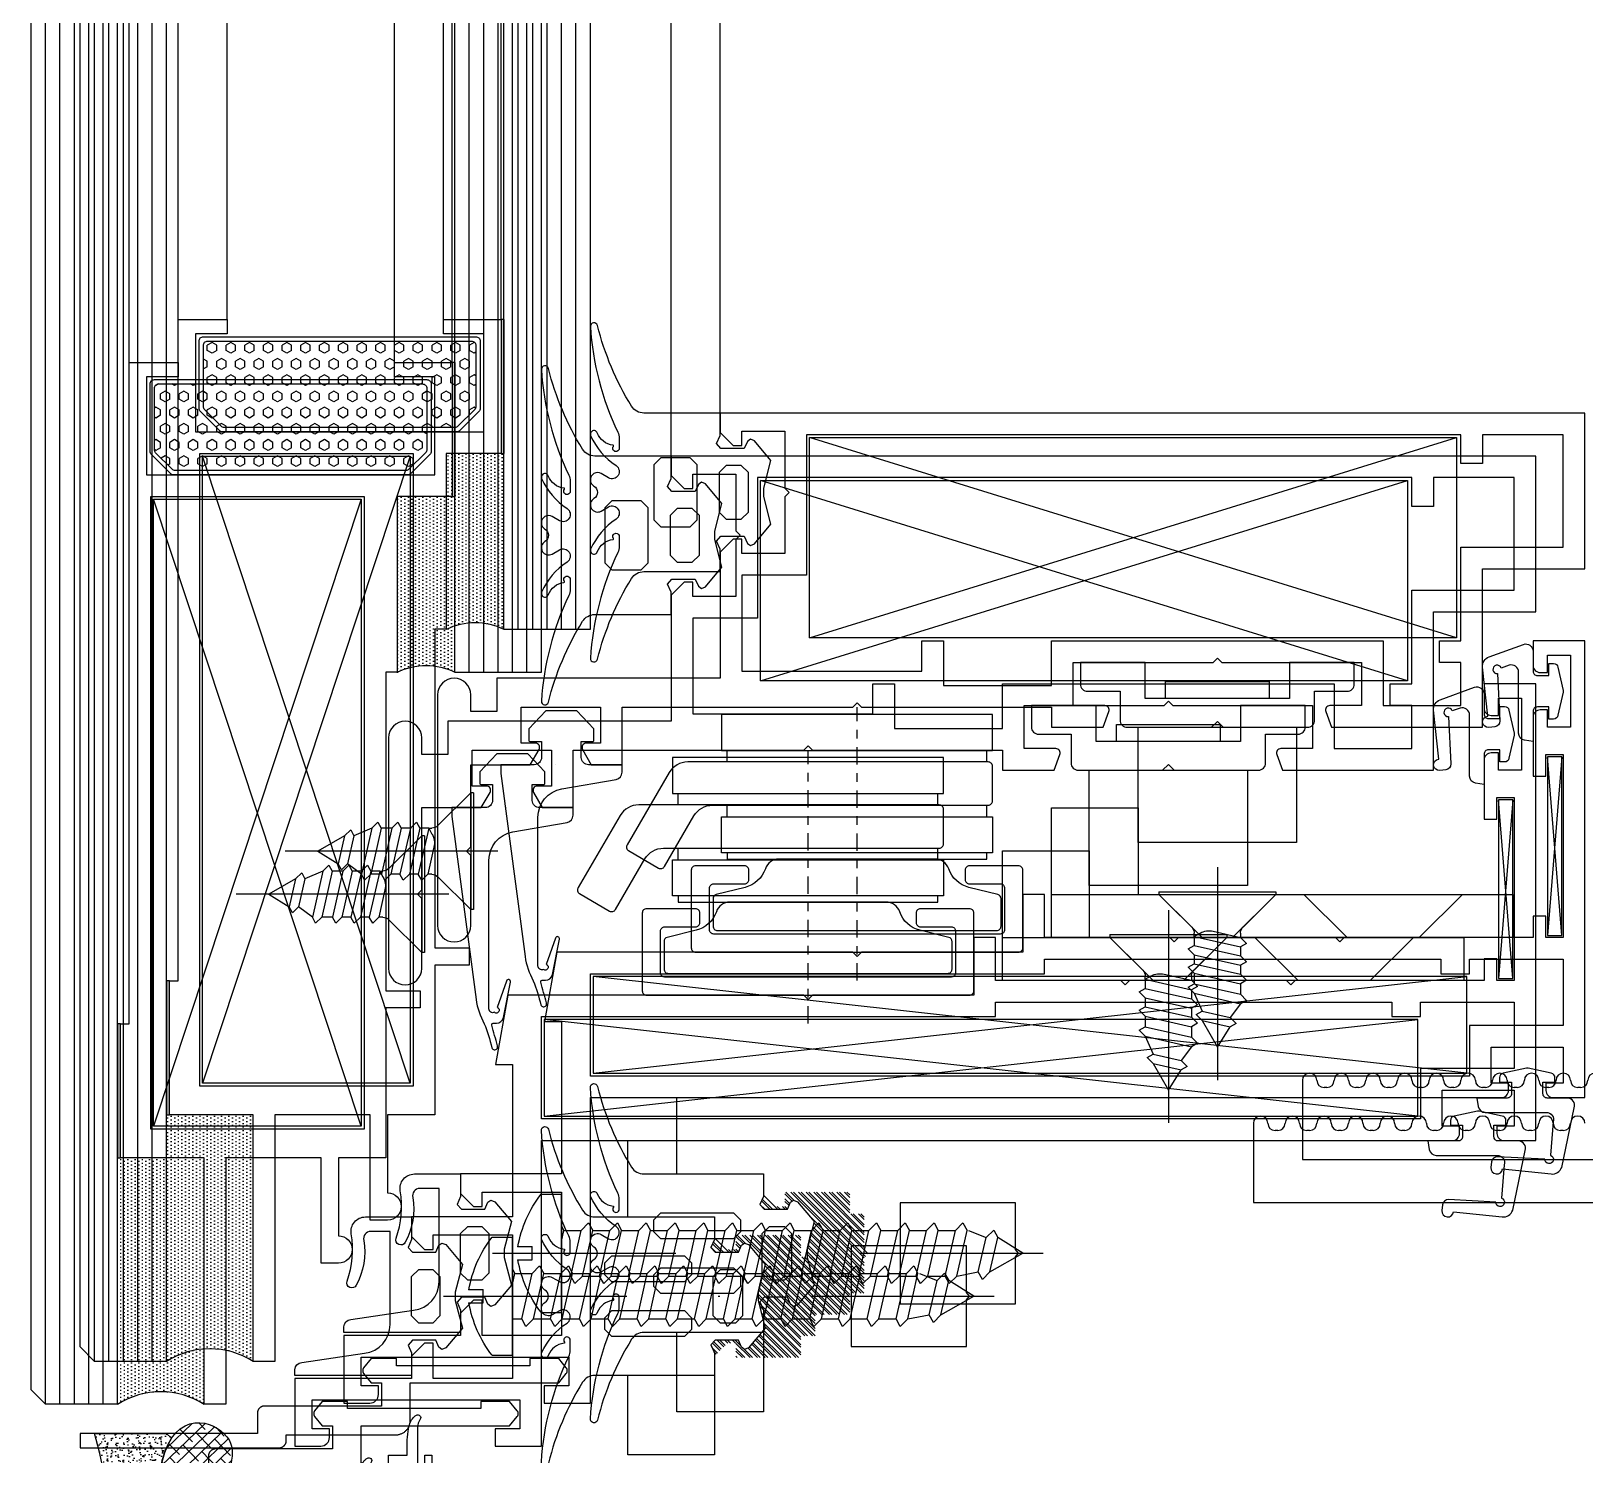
# Model space of a CAD drawing. Header units: inches. Extents: x 4821 to 127877, y 58012 to 433683.
# Drawn here: x 34404.5 to 34512.3, y 153403.3 to 153502.1 of the extents above; entities that cross this region are included whole.
import ezdxf

# ---------------------------------------------------------------- set-up
doc = ezdxf.new("R2010")
doc.units = ezdxf.units.IN
doc.header["$MEASUREMENT"] = 0
for name, pattern in [('$1$AUSGEZOGEN', [0]), ('$1$Center', [29.999999, 12, -6, 6, -6]), ('$1$DASHDOT', [25.4, 12.7, -6.35, 0, -6.35])]:
    doc.linetypes.add(name, pattern=pattern)
for name, color, linetype in [('$1$ACC', 2, 'Continuous'), ('$1$BEAM', 2, 'Continuous'), ('A-FURN-FIXD', 10, 'Continuous'), ('A-FURN-FREE', 10, 'Continuous'), ('A-WAL-CMU', 7, 'Continuous')]:
    doc.layers.add(name, color=color, linetype=linetype)

# ---------------------------------------------------------------- blocks, each defined once
blk = doc.blocks.new('$1$joint silicone 2')
h = blk.add_hatch()
h.set_pattern_fill('AR-SAND', color=11, scale=0.3)
h.set_pattern_definition([(37.5, (18049.9647, 8866.313), (-0.018898007, 0.578047131), [0, -0.456, 0, -0.51, 0, -0.4875]), (7.5, (18049.9647, 8866.313), (0.530933012, 0.84664382), [0, -0.246, 0, -0.411, 0, -0.1575]), (327.5, (18049.5957, 8866.313), (0.934242559, 0.001697716), [0, -0.15, 0, -0.54, 0, -0.705]), (317.5, (18049.5957, 8866.313), (0.90183798, 0.26330267), [0, -0.075, 0, -0.354, 0, -0.405])])
edge = h.paths.add_edge_path()
edge.add_line((-6.23, 1.18), (-6.21, 1.17))
edge.add_line((-6.21, 1.17), (-5.75, 0.91))
edge.add_line((-5.75, 0.91), (-5.19, 0.68))
edge.add_line((-5.19, 0.68), (-4.55, 0.49))
edge.add_line((-4.55, 0.49), (-3.83, 0.33))
edge.add_line((-3.83, 0.33), (-3.05, 0.21))
edge.add_line((-3.05, 0.21), (-2.21, 0.11))
edge.add_line((-2.21, 0.11), (-1.35, 0.05))
edge.add_line((-1.35, 0.05), (-0.45, 0.01))
edge.add_line((-0.45, 0.01), (0.45, -0.01))
edge.add_line((0.45, -0.01), (1.36, 0.01))
edge.add_line((1.36, 0.01), (2.25, 0.05))
edge.add_line((2.25, 0.05), (3.12, 0.11))
edge.add_line((3.12, 0.11), (3.95, 0.21))
edge.add_line((3.95, 0.21), (4.73, 0.33))
edge.add_line((4.73, 0.33), (5.45, 0.49))
edge.add_line((5.45, 0.49), (6.1, 0.68))
edge.add_line((6.1, 0.68), (6.66, 0.91))
edge.add_line((6.66, 0.91), (7.12, 1.17))
edge.add_line((7.12, 1.17), (7.13, 1.18))
edge.add_line((7.13, 1.18), (7.45, 0.83))
edge.add_line((7.45, 0.83), (7.45, -4.17))
edge.add_arc((0.45, -28.17), 25, 73.7398, 106.2602)
edge.add_line((-6.55, -4.17), (-6.55, 0.83))
edge.add_line((-6.55, 0.83), (-6.23, 1.18))
at = {"color": 11}
blk.add_lwpolyline([(-6.23, 1.18), (-6.21, 1.17), (-5.75, 0.91), (-5.19, 0.68), (-4.55, 0.49), (-3.83, 0.33), (-3.05, 0.21), (-2.21, 0.11), (-1.35, 0.05), (-0.45, 0.01), (0.45, -0.01), (1.36, 0.01), (2.25, 0.05), (3.12, 0.11), (3.95, 0.21), (4.73, 0.33), (5.45, 0.49), (6.1, 0.68), (6.66, 0.91), (7.12, 1.17), (7.13, 1.18), (7.45, 0.83), (7.45, -4.17, 0.142857), (-6.55, -4.17), (-6.55, 0.83)], format="xyb", close=True, dxfattribs=at)
blk = doc.blocks.new('$1$GTSY500502')
at = {"color": 151}
blk.add_lwpolyline([(-1.78, 2.38, -0.668179), (-2.07, 1.7), (-2.35, 1.7), (-2.35, 0), (-2.01, -0.29), (-1.68, 0), (0, 0), (0, -0.49), (-1, -0.49), (-1, -0.99), (1.91, -0.99, 0.15392), (2.48, -0.81, -0.807191), (2.77, -1.07, -0.191853), (2.18, -1.52, -0.072848), (0.68, -1.72), (0, -1.72), (0, -3), (-2.5, -3), (-2.5, -2.5, 0.414214), (-2.8, -2.2), (-8.2, -2.2, 0.414214), (-8.5, -2.5), (-8.5, -3), (-11, -3), (-11, -1.72), (-11.68, -1.72, -0.072848), (-13.18, -1.52, -0.191853), (-13.77, -1.07, -0.807191), (-13.48, -0.81, 0.15392), (-12.91, -0.99), (-10, -0.99), (-10, -0.49), (-11, -0.49), (-11, 0), (-9.32, 0), (-8.99, -0.29), (-8.65, 0), (-8.65, 1.7), (-8.93, 1.7, -0.668179), (-9.22, 2.38), (-7.8, 3.8), (-3.2, 3.8)], format="xyb", close=True, dxfattribs=at)
blk.add_lwpolyline([(-3.64, 0.49), (-4.13, 0), (-6.87, 0), (-7.36, 0.49), (-7.36, 1.47), (-6.87, 1.96), (-4.13, 1.96), (-3.64, 1.47)], close=True, dxfattribs=at)
blk = doc.blocks.new('$1$Fixed bracket Plan')
at = {"layer": 'A-FURN-FIXD'}
for p, q in [((97.6, -26), (9.7, -26)), ((97.6, -31.5), (97.6, -26)), ((76.1, -31), (76.3, -31)), ((78.3, -31), (78.5, -31)), ((80.5, -31), (80.7, -31)), ((82.7, -31), (82.9, -31)), ((84.9, -31), (85.1, -31)), ((87.1, -31), (87.3, -31)), ((89.3, -31), (89.5, -31)), ((91.5, -31), (91.7, -31)), ((93.7, -31), (93.9, -31)), ((95.9, -31), (96.1, -31))]:
    blk.add_line(p, q, dxfattribs=at)
for centre, start, end in [((76.1, -31.5), 90, 180), ((76.3, -31.5), 0, 90), ((78.3, -31.5), 90, 180), ((78.5, -31.5), 0, 90), ((80.5, -31.5), 90, 180), ((80.7, -31.5), 0, 90), ((82.7, -31.5), 90, 180), ((82.9, -31.5), 0, 90), ((84.9, -31.5), 90, 180), ((85.1, -31.5), 0, 90), ((87.1, -31.5), 90, 180), ((87.3, -31.5), 0, 90), ((89.3, -31.5), 90, 180), ((89.5, -31.5), 0, 90), ((91.5, -31.5), 90, 180), ((91.7, -31.5), 0, 90), ((93.7, -31.5), 90, 180), ((93.9, -31.5), 0, 90), ((95.9, -31.5), 90, 180), ((96.1, -31.5), 0, 90), ((75.1, -31.5), 180, 0), ((77.3, -31.5), 180, 0), ((79.5, -31.5), 180, 0), ((81.7, -31.5), 180, 0), ((83.9, -31.5), 180, 0), ((86.1, -31.5), 180, 0), ((88.3, -31.5), 180, 0), ((90.5, -31.5), 180, 0), ((92.7, -31.5), 180, 0), ((94.9, -31.5), 180, 0), ((97.1, -31.5), 180, 0)]:
    blk.add_arc(centre, 0.5, start, end, dxfattribs=at)
blk = doc.blocks.new('$1$Stay Arm 93652400PI')
at = {"layer": 'A-FURN-FIXD', "linetype": '$1$Center', "ltscale": 0.1}
blk.add_line((147.23, 130.15), (147.23, 149.12), dxfattribs=at)
at = {"layer": 'A-FURN-FIXD'}
for p, q in [((138.23, 145.32), (138.23, 146.12)), ((156.23, 145.32), (156.23, 146.12)), ((138.23, 141.52), (138.23, 142.32)), ((138.23, 141.52), (138.23, 142.32)), ((156.23, 141.52), (156.23, 142.3))]:
    blk.add_line(p, q, dxfattribs=at)
for points in [[(137.83, 146.12), (137.83, 148.62), (156.63, 148.62), (156.63, 146.12)], [(137.83, 139.02), (156.63, 139.02), (156.63, 141.52), (137.83, 141.52)]]:
    blk.add_lwpolyline(points, close=True, dxfattribs=at)
for points in [[(157.25, 142.32), (138.13, 142.32, -0.414214), (137.83, 142.62), (137.83, 145.02, -0.414214), (138.13, 145.32), (158.97, 145.32, -0.26675), (160.27, 144.58), (163.18, 139.58, -0.414214), (163.08, 139.17), (161, 137.96, -0.414214), (160.59, 138.07), (158.55, 141.58, 0.26675)], [(158.43, 132.12), (136.03, 132.12, -0.414214), (135.73, 132.42), (135.73, 137.82, -0.414214), (136.03, 138.12), (139.43, 138.12, -0.414214), (139.73, 137.82), (139.73, 137.16, -0.414214), (139.43, 136.86), (137.29, 136.86, 0.414214), (136.99, 136.56), (136.99, 133.68, 0.414214), (137.29, 133.38), (157.17, 133.38, 0.414214), (157.47, 133.68), (157.47, 136.56, 0.414214), (157.17, 136.86), (155.03, 136.86, -0.414214), (154.73, 137.16), (154.73, 137.82, -0.414214), (155.03, 138.12), (158.43, 138.12, -0.414214), (158.73, 137.82), (158.73, 132.42, -0.414214)], [(137.47, 136.13), (139.47, 136.62, 0.253533), (140.87, 137.91, -0.319758), (141.82, 138.58), (152.65, 138.58, -0.319758), (153.59, 137.91, 0.253533), (155, 136.62), (157, 136.13, -0.344221), (157.22, 135.83), (157.22, 133.93, -0.414214), (156.92, 133.63), (137.54, 133.63, -0.414214), (137.24, 133.93), (137.24, 135.83, -0.344221)]]:
    blk.add_lwpolyline(points, format="xyb", close=True, dxfattribs=at)
blk.add_lwpolyline([(156.23, 139.02), (156.23, 138.58), (138.23, 138.58), (138.23, 139.02)], dxfattribs=at)
blk = doc.blocks.new('$1$GTSY500109')
at = {"layer": 'A-FURN-FIXD'}
blk.add_lwpolyline([(5.93, -8.75, 0.57735), (5.07, -8.75, -1), (4.2, -8.25), (4.49, -7.75, 0.965781), (3.64, -7.22, -0.138673), (1.56, -8.98, -1.037842), (1.37, -8.52, 0.283592), (2.23, -7.43, -0.584426), (2.31, -7.4, 1.39494), (2.44, -7), (1.75, -7, 0.111575), (1.32, -7.1, -0.09543), (-6.01, -9, -0.91232), (-6.08, -8.51, 0.076551), (-0.47, -6.14, 0.260148), (0, -5.29), (0, 0), (1.56, 0), (2.11, -0.24), (2.45, 0.05), (2.45, 1.67), (1.96, 1.89), (1.81, 2.1), (1.92, 2.38), (3.29, 3.53), (5.21, 3.03), (5.79, 3.03), (7.71, 3.53), (9.08, 2.38), (9.19, 2.1), (9.03, 1.89), (8.55, 1.67), (8.55, 0.05), (8.88, -0.24), (9.44, 0), (11, 0), (11, -5.29, 0.260148), (11.47, -6.14, 0.076551), (17.08, -8.51, -0.91232), (17, -9, -0.09543), (9.68, -7.1, 0.111575), (9.25, -7), (8.55, -7, 1.39494), (8.69, -7.4, -0.584426), (8.77, -7.43, 0.283592), (9.62, -8.52, -1.037842), (9.43, -8.98, -0.138673), (7.36, -7.22, 0.965781), (6.51, -7.75), (6.8, -8.25, -1)], format="xyb", close=True, dxfattribs=at)
for points in [[(4.13, -0.07), (3.64, 0.42), (3.64, 1.47), (4.13, 1.96), (6.87, 1.96), (7.36, 1.47), (7.36, 0.42), (6.87, -0.07)], [(3.59, -4.6), (3.1, -4.11), (3.1, -2.07), (3.59, -1.58), (7.41, -1.58), (7.9, -2.07), (7.9, -4.11), (7.41, -4.6)]]:
    blk.add_lwpolyline(points, close=True, dxfattribs=at)
blk = doc.blocks.new('$1$Flat head screw 4.2x9mm')
at = {"color": 2}
blk.add_line((0, 1.7), (0, -13.07), dxfattribs=at)
at = {"color": 71}
for p, q in [((-4.05, 0), (-4.05, -0.19)), ((4.05, 0), (-4.05, 0)), ((4.05, 0), (4.05, -0.19)), ((4.05, -0.19), (-4.05, -0.19)), ((-4.05, -0.19), (-1.78, -2.47)), ((4.05, -0.19), (1.78, -2.47)), ((-1.6, -3.17), (-2.02, -3.59)), ((0.29, -2.74), (-1.6, -3.17)), ((-1.6, -2.89), (-1.6, -3.17)), ((1.6, -3.1), (-1.6, -3.83)), ((1.6, -3.1), (1.19, -2.88)), ((1.6, -3.1), (1.6, -2.89)), ((1.6, -3.1), (1.6, -3.73)), ((-2.02, -3.59), (-1.6, -3.83)), ((1.6, -3.73), (-1.6, -4.45)), ((-1.6, -3.83), (-1.6, -4.45)), ((2.02, -3.96), (1.6, -3.73)), ((1.6, -4.38), (2.02, -3.96)), ((-1.6, -4.45), (-2.02, -4.87)), ((-2.02, -4.87), (-1.6, -5.11)), ((1.6, -4.38), (-1.6, -5.11)), ((1.6, -5.01), (-1.6, -5.73)), ((-1.6, -5.11), (-1.6, -5.73)), ((1.6, -4.38), (1.6, -5.01)), ((2.02, -5.24), (1.6, -5.01)), ((1.6, -5.66), (2.02, -5.24)), ((-1.6, -5.73), (-2.02, -6.15)), ((-2.02, -6.15), (-1.6, -6.39)), ((1.6, -5.66), (-1.6, -6.39)), ((-1.6, -6.39), (-1.6, -7.12)), ((1.6, -6.4), (-1.6, -7.12)), ((1.6, -5.66), (1.6, -6.4)), ((2.02, -6.63), (1.6, -6.4)), ((-1.6, -7.12), (-2.02, -7.55)), ((-2.02, -7.55), (-1.6, -7.78)), ((1.6, -7.05), (-1.6, -7.78)), ((1.6, -7.05), (1.06, -8.29)), ((1.6, -7.05), (2.02, -6.63)), ((-1.6, -7.78), (-0.88, -8.73)), ((1.06, -8.29), (-0.88, -8.73)), ((1.48, -8.52), (1.06, -8.29)), ((1.06, -8.95), (1.48, -8.52)), ((-0.88, -8.73), (-1.3, -9.15)), ((-1.3, -9.15), (-0.88, -9.38)), ((1.06, -8.95), (-0.88, -9.38)), ((0, -10.79), (-0.88, -9.38)), ((1.06, -8.95), (0, -10.79))]:
    blk.add_line(p, q, dxfattribs=at)
for centre, radius, start, end in [((-2.2, -2.89), 0.6, 0, 45), ((0.57, -3.99), 1.28, 60.7936, 102.7393), ((2.2, -2.89), 0.6, 135, 180)]:
    blk.add_arc(centre, radius, start, end, dxfattribs=at)
blk = doc.blocks.new('$1$closekit')
at = {"layer": 'A-FURN-FREE'}
for p, q in [((-19.4, 14), (-16.4, 17)), ((-19.4, 9), (-16.4, 6)), ((-19.4, 1.05), (-16.4, 4.05)), ((-16.4, 4.05), (-18.67, 1.78)), ((-16.21, 4.05), (-16.4, 4.05)), ((-16.4, -4.05), (-16.4, 4.05)), ((-16.21, -4.05), (-16.21, 4.05)), ((-25.36, 1.3), (-25.59, 0.88)), ((-24.94, 0.88), (-25.36, 1.3)), ((-23.99, 1.6), (-24.94, 0.88)), ((-23.75, 2.02), (-23.99, 1.6)), ((-23.26, -1.6), (-23.99, 1.6)), ((-23.33, 1.6), (-23.75, 2.02)), ((-22.61, -1.6), (-23.33, 1.6)), ((-22.6, 1.6), (-23.33, 1.6)), ((-22.36, 2.02), (-22.6, 1.6)), ((-21.87, -1.6), (-22.6, 1.6)), ((-21.94, 1.6), (-22.36, 2.02)), ((-21.32, 1.6), (-21.94, 1.6)), ((-21.22, -1.6), (-21.94, 1.6)), ((-21.08, 2.02), (-21.32, 1.6)), ((-20.59, -1.6), (-21.32, 1.6)), ((-20.66, 1.6), (-21.08, 2.02)), ((-20.04, 1.6), (-20.66, 1.6)), ((-19.94, -1.6), (-20.66, 1.6)), ((-19.8, 2.02), (-20.04, 1.6)), ((-19.31, -1.6), (-20.04, 1.6)), ((-19.38, 1.6), (-19.8, 2.02)), ((-18.95, -0.29), (-19.38, 1.6)), ((-19.1, 1.6), (-19.38, 1.6)), ((-14.51, 0), (-29.28, 0)), ((-27, 0), (-25.59, 0.88)), ((-25.15, -1.06), (-27, 0)), ((-25.15, -1.06), (-25.59, 0.88)), ((-24.5, -1.06), (-24.94, 0.88)), ((-25.15, -1.06), (-24.73, -1.48)), ((-24.73, -1.48), (-24.5, -1.06)), ((-23.26, -1.6), (-24.5, -1.06)), ((-19.4, -1.05), (-16.4, -4.05)), ((-23.26, -1.6), (-22.84, -2.02)), ((-22.84, -2.02), (-22.61, -1.6)), ((-21.87, -1.6), (-22.61, -1.6)), ((-21.87, -1.6), (-21.45, -2.02)), ((-21.45, -2.02), (-21.22, -1.6)), ((-20.59, -1.6), (-21.22, -1.6)), ((-20.59, -1.6), (-20.17, -2.02)), ((-20.17, -2.02), (-19.94, -1.6)), ((-19.31, -1.6), (-19.94, -1.6)), ((-19.31, -1.6), (-19.08, -1.19)), ((-19.31, -1.6), (-19.1, -1.6)), ((-16.4, -4.05), (-18.67, -1.78)), ((-16.21, -4.05), (-16.4, -4.05))]:
    blk.add_line(p, q, dxfattribs=at)
blk.add_lwpolyline([(-16.4, -11.5), (-16.4, 20.5), (-19.4, 20.5), (-19.4, -11.5), (-10.4, -11.5), (-10.4, -5.5), (-16.4, -5.5)], dxfattribs=at)
blk.add_lwpolyline([(-4.3, -6.75, -0.414214), (-4.8, -6.25), (-4.8, -0.4), (-4.4, 0), (-4.8, 0.4), (-4.8, 6.25, -0.414214), (-4.3, 6.75), (-2.3, 6.75), (-2.3, 9, -0.414214), (-1.8, 9.5), (-0.3, 9.5), (-0.3, 5), (-2.8, 5), (-2.8, -5), (-0.3, -5), (-0.3, -9.5), (-1.8, -9.5, -0.414214), (-2.3, -9), (-2.3, -6.75)], format="xyb", close=True, dxfattribs=at)
for points in [[(-12.8, 5.5), (-12.8, -5.5), (-4.8, -5.5), (-4.8, 5.5)], [(-2.8, -3.59), (-1.62, -3.59), (-1.62, 3.59), (-2.8, 3.59)]]:
    blk.add_lwpolyline(points, close=True, dxfattribs=at)
for centre, radius, start, end in [((-19.1, 2.2), 0.6, 270, 315), ((-20.2, -0.57), 1.28, 330.7936, 12.7393), ((-19.1, -2.2), 0.6, 45, 90)]:
    blk.add_arc(centre, radius, start, end, dxfattribs=at)
blk = doc.blocks.new('$1$latsg')
at = {"color": 16}
blk.add_line((0, -4.63), (0, -4.63), dxfattribs=at)
at = {"color": 151}
blk.add_lwpolyline([(0, -2.33, -0.414214), (-0.5, -2.83), (-1.6, -2.83), (-1.6, -2.05, 0.414214), (-1.7, -1.95), (-2.49, -1.95), (-3.73, -3.14), (-3.73, -5.28), (-2.49, -6.47), (-1.7, -6.47, 0.414214), (-1.6, -6.37), (-1.6, -5.59), (-0.5, -5.59, -0.414214), (0, -6.09), (0, -8.42), (0.49, -8.42, 0.033024), (0.62, -8.41), (13.31, -6.73, 0.089231), (14.99, -6.16, -0.031349), (16.66, -5.63, 1.042186), (16.52, -5.25, 0.003956), (15.1, -5.64, -0.540004), (14.96, -5.55), (14.96, -5.32, 0.357511), (14.56, -4.83), (12.11, -4.34, 0.933108), (12.03, -4.63), (13.86, -5.26, -1.216572), (14.2, -5.46, -0.554991), (13.97, -5.84), (3.65, -5.84, -0.36397), (1.68, -4.19), (1.02, -0.41, 0.36397), (0.52, 0), (0, 0)], format="xyb", close=True, dxfattribs=at)
blk = doc.blocks.new('$1$GTSY500112')
at = {"layer": 'A-FURN-FIXD'}
blk.add_lwpolyline([(5.93, -11.75, 0.57735), (5.07, -11.75, -1), (4.2, -11.25), (4.49, -10.75, 0.965781), (3.64, -10.22, -0.138673), (1.56, -11.98, -1.037842), (1.37, -11.52, 0.283592), (2.23, -10.43, -0.584426), (2.31, -10.4, 1.39494), (2.44, -10), (1.75, -10, 0.111575), (1.32, -10.1, -0.09543), (-6.01, -12, -0.91232), (-6.08, -11.51, 0.076551), (-0.47, -9.14, 0.260148), (0, -8.29), (0, 0), (1.56, 0), (2.11, -0.24), (2.45, 0.05), (2.45, 1.67), (1.96, 1.89), (1.81, 2.1), (1.92, 2.38), (3.29, 3.53), (5.21, 3.03), (5.79, 3.03), (7.71, 3.53), (9.08, 2.38), (9.19, 2.1), (9.03, 1.89), (8.55, 1.67), (8.55, 0.05), (8.88, -0.24), (9.44, 0), (11, 0), (11, -8.29, 0.260148), (11.47, -9.14, 0.076551), (17.08, -11.51, -0.91232), (17, -12, -0.09543), (9.68, -10.1, 0.111575), (9.25, -10), (8.55, -10, 1.39494), (8.69, -10.4, -0.584426), (8.77, -10.43, 0.283592), (9.62, -11.52, -1.037842), (9.43, -11.98, -0.138673), (7.36, -10.22, 0.965781), (6.51, -10.75), (6.8, -11.25, -1)], format="xyb", close=True, dxfattribs=at)
for points in [[(4.13, -0.07), (3.64, 0.42), (3.64, 1.47), (4.13, 1.96), (6.87, 1.96), (7.36, 1.47), (7.36, 0.42), (6.87, -0.07)], [(4.01, -1.58), (4.5, -2.07), (4.5, -7.11), (4.01, -7.6), (3.19, -7.6), (2.7, -7.11), (2.7, -2.07), (3.19, -1.58)], [(7.81, -7.6), (6.99, -7.6), (6.5, -7.11), (6.5, -2.07), (6.99, -1.58), (7.81, -1.58), (8.3, -2.07), (8.3, -7.11)]]:
    blk.add_lwpolyline(points, close=True, dxfattribs=at)
blk = doc.blocks.new('$1$butile2')
h = blk.add_hatch(color=11)
h.dxf.hatch_style = 1
h.paths.add_polyline_path([(9.3, 0.2), (0, 0.2), (0, 0), (9.3, 0)])
at = {"color": 11}
blk.add_lwpolyline([(9.3, 0.2), (0, 0.2), (0, 0), (9.3, 0)], close=True, dxfattribs=at)
blk = doc.blocks.new('$1$inner silicone')
h = blk.add_hatch()
h.set_pattern_fill('DOTS', scale=4)
h.paths.add_polyline_path([(12.2, 0), (12.2, -0.2), (12.2, -4), (0, -4, 0.23607), (0, 0)])
at = {"color": 7}
blk.add_line((12.2, -0.2), (12.2, 0), dxfattribs=at)
blk.add_arc((-4, -2), 4.47, 333.4347, 26.5653, dxfattribs=at)
blk = doc.blocks.new('$1$RHS4.2x32')
at = {"layer": 'A-FURN-FIXD'}
for p, q in [((1.42, 4.1), (0, 4.1)), ((0, -4.1), (0, 4.1)), ((-32, 0), (-30.26, 1.09)), ((-29.98, 1.61), (-30.26, 1.09)), ((-29.72, -1.3), (-30.26, 1.09)), ((-29.45, 1.09), (-29.98, 1.61)), ((-28.23, 1.58), (-29.45, 1.09)), ((-28.91, -1.3), (-29.45, 1.09)), ((-27.85, 2.1), (-28.13, 1.58)), ((-27.42, -1.58), (-28.13, 1.58)), ((-27.33, 1.58), (-27.85, 2.1)), ((-26.14, 1.58), (-27.33, 1.58)), ((-26.61, -1.58), (-27.33, 1.58)), ((-25.85, 2.1), (-26.14, 1.58)), ((-25.42, -1.58), (-26.14, 1.58)), ((-25.33, 1.58), (-25.85, 2.1)), ((-24.61, -1.58), (-25.33, 1.58)), ((-24.14, 1.58), (-25.33, 1.58)), ((-23.85, 2.1), (-24.14, 1.58)), ((-23.43, -1.58), (-24.14, 1.58)), ((-23.33, 1.58), (-23.85, 2.1)), ((-22.62, -1.58), (-23.33, 1.58)), ((-22.14, 1.58), (-23.33, 1.58)), ((-21.86, 2.1), (-22.14, 1.58)), ((-21.43, -1.58), (-22.14, 1.58)), ((-21.33, 1.58), (-21.86, 2.1)), ((-20.62, -1.58), (-21.33, 1.58)), ((-20.15, 1.58), (-21.33, 1.58)), ((-19.86, 2.1), (-20.15, 1.58)), ((-19.43, -1.58), (-20.15, 1.58)), ((-19.86, 2.1), (-19.34, 1.58)), ((-18.62, -1.58), (-19.34, 1.58)), ((-18.15, 1.58), (-19.34, 1.58)), ((-17.86, 2.1), (-18.15, 1.58)), ((-17.43, -1.58), (-18.15, 1.58)), ((-17.34, 1.58), (-17.86, 2.1)), ((-16.63, -1.58), (-17.34, 1.58)), ((-16.15, 1.58), (-17.34, 1.58)), ((-15.86, 2.1), (-16.15, 1.58)), ((-15.44, -1.58), (-16.15, 1.58)), ((-15.34, 1.58), (-15.86, 2.1)), ((-14.63, -1.58), (-15.34, 1.58)), ((-14.15, 1.58), (-15.34, 1.58)), ((-13.87, 2.1), (-14.15, 1.58)), ((-13.44, -1.58), (-14.15, 1.58)), ((-13.44, -1.58), (-14.15, 1.58)), ((-13.34, 1.58), (-13.87, 2.1)), ((-12.63, -1.58), (-13.34, 1.58)), ((-12.16, 1.58), (-13.34, 1.58)), ((-11.87, 2.1), (-12.16, 1.58)), ((-11.44, -1.58), (-12.16, 1.58)), ((-11.35, 1.58), (-11.87, 2.1)), ((-10.63, -1.58), (-11.35, 1.58)), ((-10.16, 1.58), (-11.35, 1.58)), ((-9.87, 2.1), (-10.16, 1.58)), ((-9.45, -1.58), (-10.16, 1.58)), ((-9.35, 1.58), (-9.87, 2.1)), ((-8.64, -1.58), (-9.35, 1.58)), ((-8.16, 1.58), (-9.35, 1.58)), ((-7.88, 2.1), (-8.16, 1.58)), ((-7.45, -1.58), (-8.16, 1.58)), ((-7.35, 1.58), (-7.88, 2.1)), ((-6.64, -1.58), (-7.35, 1.58)), ((-6.17, 1.58), (-7.35, 1.58)), ((-5.88, 2.1), (-6.17, 1.58)), ((-5.45, -1.58), (-6.17, 1.58)), ((-5.36, 1.58), (-5.88, 2.1)), ((-4.64, -1.58), (-5.36, 1.58)), ((-4.17, 1.58), (-5.36, 1.58)), ((-3.88, 2.1), (-4.17, 1.58)), ((-3.45, -1.58), (-4.17, 1.58)), ((-3.45, -1.58), (-4.17, 1.58)), ((-3.36, 1.58), (-3.88, 2.1)), ((-2.64, -1.58), (-3.36, 1.58)), ((-2.17, 1.58), (-3.36, 1.58)), ((-1.88, 2.1), (-2.17, 1.58)), ((-1.46, -1.58), (-2.17, 1.58)), ((-1.36, 1.58), (-1.88, 2.1)), ((-0.65, -1.58), (-1.36, 1.58)), ((-0.17, 1.58), (-1.36, 1.58)), ((0, 1.89), (-0.17, 1.58)), ((0, 0.81), (-0.17, 1.58)), ((-29.72, -1.3), (-32, 0)), ((3.05, 0.46), (2.04, 0.46)), ((2.04, -0.46), (2.04, 0.46)), ((3.05, -0.46), (2.04, -0.46)), ((-29.72, -1.3), (-29.2, -1.82)), ((-29.2, -1.82), (-28.91, -1.3)), ((-27.42, -1.58), (-28.91, -1.3)), ((-27.42, -1.58), (-26.9, -2.1)), ((-26.9, -2.1), (-26.61, -1.58)), ((-25.42, -1.58), (-26.61, -1.58)), ((-25.42, -1.58), (-24.9, -2.1)), ((-24.9, -2.1), (-24.61, -1.58)), ((-23.43, -1.58), (-24.61, -1.58)), ((-23.43, -1.58), (-22.9, -2.1)), ((-22.9, -2.1), (-22.62, -1.58)), ((-21.43, -1.58), (-22.62, -1.58)), ((-21.43, -1.58), (-20.91, -2.1)), ((-20.91, -2.1), (-20.62, -1.58)), ((-19.43, -1.58), (-20.62, -1.58)), ((-19.43, -1.58), (-18.91, -2.1)), ((-18.91, -2.1), (-18.62, -1.58)), ((-17.43, -1.58), (-18.62, -1.58)), ((-17.43, -1.58), (-16.91, -2.1)), ((-16.91, -2.1), (-16.63, -1.58)), ((-15.44, -1.58), (-16.63, -1.58)), ((-15.44, -1.58), (-14.91, -2.1)), ((-14.91, -2.1), (-14.63, -1.58)), ((-13.44, -1.58), (-14.63, -1.58)), ((-13.44, -1.58), (-12.92, -2.1)), ((-12.92, -2.1), (-12.63, -1.58)), ((-11.44, -1.58), (-12.63, -1.58)), ((-11.44, -1.58), (-10.92, -2.1)), ((-10.92, -2.1), (-10.63, -1.58)), ((-9.45, -1.58), (-10.63, -1.58)), ((-9.45, -1.58), (-8.92, -2.1)), ((-8.92, -2.1), (-8.64, -1.58)), ((-7.45, -1.58), (-8.64, -1.58)), ((-7.45, -1.58), (-6.93, -2.1)), ((-6.93, -2.1), (-6.64, -1.58)), ((-5.45, -1.58), (-6.64, -1.58)), ((-5.45, -1.58), (-4.93, -2.1)), ((-4.93, -2.1), (-4.64, -1.58)), ((-3.45, -1.58), (-4.64, -1.58)), ((-3.45, -1.58), (-2.93, -2.1)), ((-2.93, -2.1), (-2.64, -1.58)), ((-1.46, -1.58), (-2.64, -1.58)), ((-1.46, -1.58), (-0.93, -2.1)), ((-0.93, -2.1), (-0.65, -1.58)), ((0, -1.58), (-0.65, -1.58)), ((1.42, -4.1), (0, -4.1))]:
    blk.add_line(p, q, dxfattribs=at)
at = {"layer": 'A-FURN-FIXD', "linetype": '$1$DASHDOT'}
blk.add_line((4.78, 0), (-34, 0), dxfattribs=at)
at = {"layer": 'A-FURN-FIXD'}
for centre, start, end in [((-5.01, -0.91), 9.6294, 37.9057), ((-5.01, 0.91), 322.0943, 350.3706)]:
    blk.add_arc(centre, 8.15, start, end, dxfattribs=at)
blk = doc.blocks.new('FIRST SLAB EDGE')
at = {"extrusion": (-5.69003e-07, -1.56101e-06, 1)}
h = blk.add_hatch(dxfattribs=at)
h.set_pattern_fill('HEX', color=140, scale=3, angle=89.9998)
h.set_pattern_definition([(89.99978104, (645689.6589, -1331092.6419), (-0.64951905283, 2.4822e-06), [0.375, -0.75]), (209.99978104, (645689.6589, -1331092.6419), (0.3247573768, -0.5625012411), [0.375, -0.75]), (149.99978104, (645689.6589, -1331092.2669), (-0.32476167605, -0.5624987589), [0.375, -0.75])])
edge = h.paths.add_edge_path()
edge.add_line((1142612.3, -1723918.74), (1142612.3, -1723922.99))
edge.add_arc((1142612, -1723922.99), 0.3, 315.0002, 360.0002, ccw=False)
edge.add_line((1142612.21, -1723923.21), (1142611.06, -1723924.35))
edge.add_arc((1142610.85, -1723924.14), 0.3, 270.0002, 315.0002, ccw=False)
edge.add_line((1142610.85, -1723924.44), (1142594.85, -1723924.44))
edge.add_arc((1142594.85, -1723924.14), 0.3, 225.0002, 270.0002, ccw=False)
edge.add_line((1142594.64, -1723924.35), (1142593.49, -1723923.21))
edge.add_arc((1142593.7, -1723922.99), 0.3, 180.0002, 225.0002, ccw=False)
edge.add_line((1142593.4, -1723922.99), (1142593.4, -1723918.74))
edge.add_arc((1142593.7, -1723918.74), 0.3, 90.0002, 180.0002, ccw=False)
edge.add_line((1142593.7, -1723918.44), (1142612, -1723918.44))
edge.add_arc((1142612, -1723918.74), 0.3, 360.0002, 450.0002, ccw=False)
h = blk.add_hatch(dxfattribs=at)
h.set_pattern_fill('DOTS', scale=4, angle=89.9998)
h.set_pattern_definition([(89.99978104, (643348.50674, -1337448.51606), (-0.2499995223, 0.12500095539), [0, -0.25])])
h.paths.add_polyline_path([(1142596.85, -1723972.14), (1142596.85, -1723989.24, 0.293351), (1142590.85, -1723989.24), (1142590.85, -1723972.14), (1142591.05, -1723972.14)])
h = blk.add_hatch(dxfattribs=at)
h.set_pattern_fill('ANSI32', angle=89.9998)
h.set_pattern_definition([(134.99978104, (638250.54594, -1317064.77824), (-0.2651660563, -0.2651640296), []), (134.99978104, (638250.54594, -1317064.60146), (-0.2651660563, -0.2651640296), [])])
h.paths.add_polyline_path([(1142638.25, -1723986), (1142638.25, -1723984.5), (1142639.25, -1723984.5), (1142639.25, -1723982.05), (1142639.55, -1723981.75), (1142639.25, -1723981.45), (1142639.25, -1723979), (1142638.25, -1723979), (1142638.25, -1723977.5), (1142633.75, -1723977.5), (1142633.75, -1723978.5), (1142633.15, -1723978.5), (1142632.25, -1723977.6), (1142632.25, -1723977.8), (1142632.01, -1723978.36), (1142632.3, -1723978.69), (1142633.92, -1723978.69), (1142634.14, -1723978.21), (1142634.35, -1723978.05), (1142634.63, -1723978.16), (1142635.78, -1723979.53), (1142635.28, -1723981.46), (1142635.28, -1723982.03), (1142635.78, -1723983.95), (1142634.63, -1723985.32), (1142634.35, -1723985.43), (1142634.14, -1723985.28), (1142633.92, -1723984.79), (1142632.3, -1723984.79), (1142632.01, -1723985.13), (1142632.25, -1723985.68), (1142632.25, -1723985.9), (1142633.15, -1723985), (1142633.75, -1723985), (1142633.75, -1723986)])
at = {"ltscale": 0.5, "extrusion": (-5.69003e-07, -1.56101e-06, 1)}
h = blk.add_hatch(dxfattribs=at)
h.set_pattern_fill('ANSI38', color=21, scale=5, angle=179.0162, style=0)
h.set_pattern_definition([(224.01620899, (628663.00023, -1351283.6867), (0.4342886525, -0.44946453287), []), (314.01620899, (628663.00023, -1351283.6867), (1.3180418379, -0.46464041323), [1.5625, -0.9375])])
h.paths.add_polyline_path([(1142590.93, -1723995.04), (1142591.19, -1723994.58), (1142591.48, -1723994.21), (1142591.8, -1723993.92), (1142592.13, -1723993.72), (1142592.47, -1723993.58), (1142592.81, -1723993.51), (1142593.15, -1723993.5), (1142593.49, -1723993.54), (1142593.8, -1723993.62), (1142594.1, -1723993.74), (1142594.38, -1723993.89), (1142594.62, -1723994.07), (1142594.84, -1723994.27), (1142595.03, -1723994.48), (1142595.18, -1723994.69), (1142595.29, -1723994.92), (1142595.36, -1723995.13), (1142595.4, -1723995.35), (1142595.4, -1723995.58), (1142595.39, -1723995.83), (1142595.35, -1723996.09), (1142595.31, -1723996.39), (1142595.26, -1723996.71), (1142595.22, -1723997.08), (1142595.18, -1723997.5), (1142595.15, -1723997.96), (1142595.13, -1723998.45), (1142595.12, -1723998.97), (1142595.11, -1723999.52), (1142595.11, -1724000.08), (1142595.11, -1724000.66), (1142595.11, -1724001.24), (1142595.11, -1724001.83), (1142595.11, -1724002.4), (1142595.11, -1724002.97), (1142595.12, -1724003.51), (1142595.13, -1724004.04), (1142595.15, -1724004.53), (1142595.18, -1724004.99), (1142595.22, -1724005.4), (1142595.26, -1724005.77), (1142595.31, -1724006.1), (1142595.35, -1724006.39), (1142595.39, -1724006.66), (1142595.4, -1724006.9), (1142595.4, -1724007.13), (1142595.36, -1724007.35), (1142595.29, -1724007.57), (1142595.18, -1724007.79), (1142595.03, -1724008.01), (1142594.84, -1724008.22), (1142594.62, -1724008.42), (1142594.38, -1724008.6), (1142594.1, -1724008.75), (1142593.8, -1724008.87), (1142593.49, -1724008.95), (1142593.15, -1724008.99), (1142592.81, -1724008.97), (1142592.47, -1724008.9), (1142592.13, -1724008.77), (1142591.8, -1724008.56), (1142591.48, -1724008.28), (1142591.19, -1724007.91), (1142590.93, -1724007.45), (1142590.71, -1724006.89), (1142590.51, -1724006.24), (1142590.36, -1724005.52), (1142590.23, -1724004.74), (1142590.13, -1724003.91), (1142590.07, -1724003.04), (1142590.03, -1724002.15), (1142590.02, -1724001.24), (1142590.03, -1724000.34), (1142590.07, -1723999.44), (1142590.13, -1723998.58), (1142590.23, -1723997.74), (1142590.36, -1723996.96), (1142590.51, -1723996.24), (1142590.71, -1723995.6)])
at = {"layer": '$1$ACC', "color": 101, "extrusion": (-5.69003e-07, -1.56101e-06, 1), "elevation": 2.04}
for points in [[(1142612.3, -1723918.14, -0.414214), (1142612.6, -1723918.44), (1142612.6, -1723923.12, -0.198912), (1142612.51, -1723923.33), (1142611.19, -1723924.65, -0.198912), (1142610.97, -1723924.74), (1142594.72, -1723924.74, -0.198912), (1142594.51, -1723924.65), (1142593.19, -1723923.33, -0.198912), (1142593.1, -1723923.12), (1142593.1, -1723918.44, -0.414214), (1142593.4, -1723918.14)], [(1142612.3, -1723918.74), (1142612.3, -1723922.99, -0.198912), (1142612.21, -1723923.21), (1142611.06, -1723924.35, -0.198912), (1142610.85, -1723924.44), (1142594.85, -1723924.44, -0.198912), (1142594.64, -1723924.35), (1142593.49, -1723923.21, -0.198912), (1142593.4, -1723922.99), (1142593.4, -1723918.74, -0.414214), (1142593.7, -1723918.44), (1142612, -1723918.44, -0.414214)]]:
    blk.add_lwpolyline(points, format="xyb", close=True, dxfattribs=at)
at = {"color": 165, "linetype": 'Continuous', "extrusion": (-5.69003e-07, -1.56101e-06, 1)}
for p, q in [((1142585.85, -1723989.24, 0), (1142585.84, -1723205.94, 0)), ((1142586.85, -1723989.24, 0), (1142586.84, -1723205.94, 0)), ((1142587.85, -1723989.24, 0), (1142587.84, -1723205.94, 0)), ((1142588.85, -1723989.24, 0), (1142588.84, -1723205.94, 0)), ((1142589.85, -1723989.24, 0), (1142589.84, -1723205.94, 0)), ((1142590.85, -1723989.24, 0), (1142590.84, -1723205.94, 0)), ((1142584.85, -1723988.24, 0), (1142584.84, -1723206.94, 0)), ((1142614.25, -1723938.44, 0), (1142614.24, -1723256.74, 0)), ((1142615.25, -1723938.44, 0), (1142615.24, -1723256.74, 0)), ((1142616.25, -1723938.44, 0), (1142616.24, -1723256.74, 0)), ((1142617.25, -1723938.44, 0), (1142617.24, -1723256.74, 0)), ((1142618.25, -1723938.44, 0), (1142618.24, -1723256.74, 0)), ((1142619.25, -1723938.44, 0), (1142619.24, -1723256.74, 0)), ((1142620.25, -1723938.44, 0), (1142620.24, -1723256.74, 0)), ((1142614.25, -1723938.44, 0), (1142620.25, -1723938.44, 0)), ((1142585.85, -1723989.24, 0), (1142584.85, -1723988.24, 0)), ((1142590.85, -1723989.24, 0), (1142585.85, -1723989.24, 0))]:
    blk.add_line(p, q, dxfattribs=at)
at = {"color": 31, "extrusion": (-5.69003e-07, -1.56101e-06, 1)}
for p, q in [((1142629.25, -1723923.44, 0), (1142629.24, -1723271.74, 0)), ((1142591.65, -1723916.94, 0), (1142591.65, -1723278.24, 0)), ((1142595.05, -1723916.94, 0), (1142595.05, -1723278.24, 0)), ((1142610.05, -1723916.94, 0), (1142610.05, -1723278.24, 0)), ((1142614.05, -1723916.94, 0), (1142614.05, -1723278.24, 0)), ((1142626.25, -1723976.24, 0), (1142626.25, -1723970.94, 0))]:
    blk.add_line(p, q, dxfattribs=at)
at = {"color": 16, "linetype": 'Continuous', "extrusion": (-5.69003e-07, -1.56101e-06, 1)}
blk.add_line((1142614.25, -1723916.94, 0), (1142614.25, -1723926.24, 0), dxfattribs=at)
at = {"color": 52, "extrusion": (-5.69003e-07, -1.56101e-06, 1)}
for p, q in [((1142680.35, -1723939.04, 0), (1142635.45, -1723925.14, 0)), ((1142635.45, -1723939.04, 0), (1142680.35, -1723925.14, 0)), ((1142607.75, -1723926.44, 0), (1142593.35, -1723969.94, 0)), ((1142607.75, -1723969.94, 0), (1142593.35, -1723926.44, 0)), ((1142687.65, -1723959.69, 0), (1142686.65, -1723947.29, 0)), ((1142687.65, -1723947.29, 0), (1142686.65, -1723959.69, 0)), ((1142620.45, -1723969.24, 0), (1142681.05, -1723962.54, 0)), ((1142681.05, -1723969.24, 0), (1142620.45, -1723962.54, 0))]:
    blk.add_line(p, q, dxfattribs=at)
at = {"color": 16, "linetype": 'Continuous', "extrusion": (-5.69003e-07, -1.56101e-06, 1), "elevation": 2.04}
blk.add_lwpolyline([(1142614.05, -1723926.24), (1142610.25, -1723926.24), (1142610.25, -1723938.44), (1142609.45, -1723938.44), (1142609.45, -1723960.54), (1142611.85, -1723960.54), (1142611.85, -1723961.74), (1142609.45, -1723961.74), (1142609.45, -1723972.14), (1142606.18, -1723972.14), (1142606.18, -1723977.55, -1), (1142606.18, -1723979.45), (1142604.98, -1723979.45), (1142604.98, -1723972.14), (1142598.35, -1723972.14), (1142598.35, -1723989.24), (1142596.85, -1723989.24), (1142596.85, -1723972.14), (1142591.05, -1723972.14), (1142591.05, -1723962.84), (1142591.65, -1723962.84), (1142591.65, -1723916.94), (1142595.05, -1723916.94), (1142595.05, -1723917.94), (1142592.85, -1723917.94), (1142592.85, -1723924.74), (1142612.85, -1723924.74), (1142612.85, -1723917.94), (1142610.05, -1723917.94), (1142610.05, -1723916.94), (1142614.05, -1723916.94)], format="xyb", dxfattribs=at)
at = {"color": 16, "extrusion": (-5.69003e-07, -1.56101e-06, 1), "elevation": 2.04}
blk.add_lwpolyline([(1142609.65, -1723958.99, 1), (1142611.95, -1723958.99), (1142611.95, -1723954.14), (1142611.65, -1723953.84), (1142611.95, -1723953.54), (1142611.95, -1723947.84), (1142616.08, -1723947.84), (1142616.69, -1723946.79, 0.57735), (1142616.43, -1723946.34), (1142615.45, -1723946.34), (1142615.45, -1723943.84), (1142620.95, -1723943.84), (1142620.95, -1723946.34), (1142619.97, -1723946.34, 0.57735), (1142619.71, -1723946.79), (1142620.31, -1723947.84), (1142622.45, -1723947.84), (1142622.45, -1723943.84), (1142638.45, -1723943.84), (1142638.75, -1723943.54), (1142639.05, -1723943.84), (1142652.25, -1723943.84), (1142652.25, -1723945.24), (1142655.83, -1723945.24), (1142656.23, -1723944.15, 0.520567), (1142655.95, -1723943.74), (1142653.75, -1723943.74), (1142653.75, -1723940.74), (1142663.45, -1723940.74), (1142663.75, -1723940.44), (1142664.05, -1723940.74), (1142673.75, -1723940.74), (1142673.75, -1723943.74), (1142671.55, -1723943.74, 0.520567), (1142671.27, -1723944.15), (1142671.67, -1723945.24), (1142682.15, -1723945.24), (1142682.15, -1723934.24), (1142689.25, -1723934.24), (1142689.25, -1723923.44), (1142629.25, -1723923.44), (1142629.25, -1723923.44), (1142629.25, -1723924.79), (1142630.15, -1723925.69), (1142630.75, -1723925.69), (1142630.75, -1723924.69), (1142633.75, -1723924.69), (1142633.75, -1723928.64), (1142634.05, -1723928.94), (1142633.75, -1723929.24), (1142633.75, -1723933.19), (1142630.75, -1723933.19), (1142630.75, -1723932.19), (1142630.15, -1723932.19), (1142629.25, -1723933.09), (1142629.25, -1723941.84), (1142613.75, -1723941.84), (1142613.75, -1723944.14), (1142611.95, -1723944.14), (1142611.95, -1723942.99, 1), (1142609.65, -1723942.99)], format="xyb", close=True, dxfattribs=at)
blk.add_lwpolyline([(1142675.25, -1723939.24), (1142675.25, -1723943.74), (1142680.65, -1723943.74), (1142680.65, -1723940.74), (1142679.15, -1723940.74), (1142679.15, -1723939.24), (1142680.65, -1723939.24), (1142680.65, -1723932.74), (1142687.75, -1723932.74), (1142687.75, -1723924.94), (1142682.15, -1723924.94), (1142682.15, -1723926.94), (1142680.65, -1723926.94), (1142680.65, -1723924.94), (1142635.25, -1723924.94), (1142635.25, -1723934.69), (1142630.75, -1723934.69), (1142630.75, -1723941.34), (1142643.25, -1723941.34), (1142643.25, -1723939.24), (1142644.75, -1723939.24), (1142644.75, -1723942.34), (1142652.25, -1723942.34), (1142652.25, -1723939.24)], close=True, dxfattribs=at)
at = {"color": 52, "extrusion": (-5.69003e-07, -1.56101e-06, 1), "elevation": 2.04}
for points in [[(1142680.35, -1723925.14), (1142680.35, -1723939.04), (1142635.45, -1723939.04), (1142635.45, -1723925.14)], [(1142607.75, -1723969.94), (1142593.35, -1723969.94), (1142593.35, -1723926.44), (1142607.75, -1723926.44)], [(1142686.65, -1723947.29), (1142686.65, -1723959.69), (1142687.65, -1723959.69), (1142687.65, -1723947.29)], [(1142681.05, -1723969.24), (1142681.05, -1723962.54), (1142620.45, -1723962.54), (1142620.45, -1723969.24)]]:
    blk.add_lwpolyline(points, close=True, dxfattribs=at)
at = {"color": 16, "linetype": 'Continuous', "extrusion": (-5.69003e-07, -1.56101e-06, 1), "elevation": 2.04}
for points in [[(1142607.95, -1723970.14), (1142593.15, -1723970.14), (1142593.15, -1723926.24), (1142607.95, -1723926.24)], [(1142651.75, -1723962.34), (1142651.75, -1723961.34), (1142679.25, -1723961.34), (1142679.25, -1723962.34), (1142681.25, -1723962.34), (1142681.25, -1723961.34), (1142687.75, -1723961.34), (1142687.75, -1723965.94), (1142681.25, -1723965.94), (1142681.25, -1723969.44), (1142620.25, -1723969.44), (1142620.25, -1723962.34)]]:
    blk.add_lwpolyline(points, close=True, dxfattribs=at)
at = {"color": 16, "extrusion": (-5.69003e-07, -1.56101e-06, 1), "elevation": 2.04}
blk.add_lwpolyline([(1142683.45, -1723970.94), (1142683.45, -1723970.94, 0.414214), (1142683.95, -1723970.44), (1142683.95, -1723969.94), (1142682.75, -1723969.94), (1142682.75, -1723967.44), (1142687.75, -1723967.44), (1142687.75, -1723969.94), (1142686.55, -1723969.94), (1142686.55, -1723970.44, 0.414214), (1142687.05, -1723970.94), (1142689.25, -1723970.94), (1142689.25, -1723939.24), (1142685.65, -1723939.24), (1142685.65, -1723940.94, 0.414214), (1142686.15, -1723941.44), (1142686.65, -1723941.44), (1142686.65, -1723940.24), (1142688.25, -1723940.24), (1142688.25, -1723945.24), (1142686.65, -1723945.24), (1142686.65, -1723944.04), (1142686.15, -1723944.04, 0.414214), (1142685.65, -1723944.54), (1142685.65, -1723948.64), (1142686.55, -1723948.64), (1142686.55, -1723947.14), (1142687.75, -1723947.14), (1142687.75, -1723959.84), (1142686.55, -1723959.84), (1142686.55, -1723958.34), (1142685.65, -1723958.34), (1142685.65, -1723959.84), (1142672.55, -1723959.84), (1142672.25, -1723960.14), (1142671.95, -1723959.84), (1142661.05, -1723959.84), (1142660.75, -1723960.14), (1142660.45, -1723959.84), (1142651.75, -1723959.84), (1142651.75, -1723956.84), (1142650.25, -1723956.84), (1142650.25, -1723960.84), (1142639.05, -1723960.84), (1142638.75, -1723961.14), (1142638.45, -1723960.84), (1142617.93, -1723960.84), (1142617.06, -1723965.66), (1142618.25, -1723965.66), (1142618.25, -1723976.24), (1142611.25, -1723976.24), (1142611.25, -1723977.59), (1142612.15, -1723978.49), (1142612.75, -1723978.49), (1142612.75, -1723977.49), (1142618.25, -1723977.49), (1142618.25, -1723987.44), (1142612.75, -1723987.44), (1142612.75, -1723984.99), (1142612.15, -1723984.99), (1142611.25, -1723985.89), (1142611.25, -1723987.44), (1142603.15, -1723987.44), (1142603.15, -1723992.14), (1142604.95, -1723992.14, 0.414214), (1142605.55, -1723991.54), (1142605.55, -1723990.94), (1142604.35, -1723990.94), (1142604.35, -1723988.94), (1142618.75, -1723988.94), (1142618.75, -1723990.94), (1142617.05, -1723990.94), (1142617.05, -1723992.14), (1142620.25, -1723992.14), (1142620.25, -1723970.94), (1142683.45, -1723970.94)], format="xyb", dxfattribs=at)
at = {"color": 151, "extrusion": (-5.69003e-07, -1.56101e-06, 1), "elevation": 2.04}
for points in [[(1142685.95, -1723943.83, 0.414214), (1142685.65, -1723944.13), (1142685.65, -1723946.24), (1142685.06, -1723946.14, -0.36397), (1142684.65, -1723945.65), (1142684.65, -1723941.42, 0.512727), (1142683.99, -1723940.94), (1142683.44, -1723941.13, 2.014387), (1142683.18, -1723941.52), (1142683.35, -1723944.8, -0.39893), (1142682.99, -1723945.22), (1142682.59, -1723945.26, -1), (1142682.51, -1723944.47), (1142682.15, -1723941.08, -0.344245), (1142682.61, -1723940.35), (1142684.98, -1723939.49, -0.520567), (1142685.65, -1723939.96), (1142685.65, -1723941.35, 0.414214), (1142685.95, -1723941.65), (1142686.75, -1723941.65), (1142686.75, -1723940.82), (1142687.07, -1723940.82, -0.360315), (1142687.38, -1723941.07), (1142687.73, -1723942.68, -0.094006), (1142687.73, -1723942.8), (1142687.38, -1723944.41, -0.360315), (1142687.07, -1723944.67), (1142686.75, -1723944.67), (1142686.75, -1723943.83)], [(1142684.16, -1723970.67, -0.414214), (1142683.86, -1723970.97), (1142681.75, -1723970.97), (1142681.85, -1723971.56, 0.36397), (1142682.34, -1723971.97), (1142686.57, -1723971.97, -0.512727), (1142687.05, -1723972.63), (1142686.86, -1723974.94, -2.014387), (1142686.47, -1723975.21), (1142683.19, -1723975.04, 0.39893), (1142682.77, -1723975.4), (1142682.73, -1723975.8, 1), (1142683.53, -1723975.88), (1142686.91, -1723976.24, 0.344245), (1142687.64, -1723975.78), (1142688.5, -1723971.64, 0.520567), (1142688.03, -1723970.97), (1142686.64, -1723970.97, -0.414214), (1142686.34, -1723970.67), (1142686.34, -1723969.87), (1142687.17, -1723969.87), (1142687.17, -1723969.55, 0.360315), (1142686.92, -1723969.24), (1142685.31, -1723968.9, 0.094006), (1142685.19, -1723968.9), (1142683.58, -1723969.24, 0.360315), (1142683.32, -1723969.55), (1142683.32, -1723969.87), (1142684.16, -1723969.87)]]:
    blk.add_lwpolyline(points, format="xyb", close=True, dxfattribs=at)
blk.add_lwpolyline([(1142608.41, -1723977.24, 0.488949), (1142607.93, -1723977.87, -0.16488), (1142607.41, -1723980.98, -0.929317), (1142606.77, -1723980.7, 0.129525), (1142607.06, -1723977.41, -0.464824), (1142608.04, -1723976.24), (1142611.25, -1723976.24), (1142611.25, -1723977.8), (1142611.01, -1723978.35), (1142611.3, -1723978.69), (1142612.92, -1723978.69), (1142613.14, -1723978.2), (1142613.35, -1723978.05), (1142613.63, -1723978.16), (1142614.78, -1723979.53), (1142614.28, -1723981.45), (1142614.28, -1723982.03), (1142614.78, -1723983.95), (1142613.63, -1723985.32), (1142613.35, -1723985.43), (1142613.14, -1723985.28), (1142612.92, -1723984.79), (1142611.3, -1723984.79), (1142611.01, -1723985.13), (1142611.25, -1723985.68), (1142611.25, -1723987.25), (1142603.15, -1723987.25), (1142603.15, -1723986.84, -0.404624), (1142603.63, -1723986.34), (1142607.99, -1723985.7, 0.37979), (1142609.75, -1723983.71), (1142609.75, -1723977.24), (1142608.41, -1723977.24), (1142608.42, -1723977.24)], format="xyb", dxfattribs=at)
at = {"color": 16, "linetype": '$1$AUSGEZOGEN', "extrusion": (-5.69003e-07, -1.56101e-06, 1), "elevation": 2.04}
blk.add_lwpolyline([(1142649.75, -1723981.99), (1142649.95, -1723981.74), (1142649.75, -1723981.49), (1142649.75, -1723978.24), (1142641.75, -1723978.24), (1142641.75, -1723985.24), (1142649.75, -1723985.24)], close=True, dxfattribs=at)
blk.add_lwpolyline([(1142649.75, -1723981.99), (1142649.95, -1723981.74), (1142649.75, -1723981.49), (1142649.75, -1723978.24), (1142641.75, -1723978.24), (1142641.75, -1723985.24), (1142649.75, -1723985.24)], close=True, dxfattribs=at)
at = {"color": 151, "extrusion": (-5.69003e-07, -1.56101e-06, 1), "elevation": 2.04}
blk.add_lwpolyline([(1142611.25, -1723980.37), (1142611.74, -1723979.88), (1142612.72, -1723979.88), (1142613.21, -1723980.37), (1142613.21, -1723983.11), (1142612.72, -1723983.6), (1142611.74, -1723983.6), (1142611.25, -1723983.11)], close=True, dxfattribs=at)
at = {"color": 31, "extrusion": (-5.69003e-07, -1.56101e-06, 1), "elevation": 2.04}
blk.add_lwpolyline([(1142632.25, -1723987.24), (1142632.25, -1723992.74), (1142626.25, -1723992.74), (1142626.25, -1723987.24)], dxfattribs=at)
blk.add_lwpolyline([(1142632.25, -1723987.24), (1142632.25, -1723992.74), (1142626.25, -1723992.74), (1142626.25, -1723987.24)], dxfattribs=at)
at = {"color": 3, "linetype": '$1$Center', "ltscale": 50, "extrusion": (-5.69003e-07, -1.56101e-06, 1), "elevation": 2.04}
blk.add_lwpolyline([(1142599.15, -1723994.74), (1142599.15, -1723994.34), (1142606.75, -1723994.34, 0.414214), (1142607.75, -1723993.34), (1142607.75, -1723990.74), (1142618.05, -1723990.74), (1142618.58, -1723990.08, 0.352941), (1142618.58, -1723989.7), (1142618.05, -1723989.04), (1142616.05, -1723989.04), (1142616.05, -1723989.54), (1142606.8, -1723989.54), (1142606.8, -1723989.04), (1142605.05, -1723989.04), (1142604.52, -1723989.7, 0.352941), (1142604.52, -1723990.08), (1142605.05, -1723990.74), (1142605.75, -1723990.74), (1142605.75, -1723992.34), (1142597.65, -1723992.34, 0.414214), (1142597.15, -1723992.84), (1142597.15, -1723994.24), (1142584.85, -1723994.24), (1142584.85, -1723995.24), (1142598.65, -1723995.24, 0.414214)], format="xyb", close=True, dxfattribs=at)
at = {"color": 21, "extrusion": (-5.69003e-07, -1.56101e-06, 1)}
blk.add_lwpolyline([(1142590.93, -1723995.04), (1142591.19, -1723994.58), (1142591.48, -1723994.21), (1142591.8, -1723993.92), (1142592.13, -1723993.72), (1142592.47, -1723993.58), (1142592.81, -1723993.51), (1142593.15, -1723993.5), (1142593.49, -1723993.54), (1142593.8, -1723993.62), (1142594.1, -1723993.74), (1142594.38, -1723993.89), (1142594.62, -1723994.07), (1142594.84, -1723994.27), (1142595.03, -1723994.48), (1142595.18, -1723994.69), (1142595.29, -1723994.92), (1142595.36, -1723995.13), (1142595.4, -1723995.35), (1142595.4, -1723995.58), (1142595.39, -1723995.83), (1142595.35, -1723996.09), (1142595.31, -1723996.39), (1142595.26, -1723996.71), (1142595.22, -1723997.08), (1142595.18, -1723997.5), (1142595.15, -1723997.96), (1142595.13, -1723998.45), (1142595.12, -1723998.97), (1142595.11, -1723999.52), (1142595.11, -1724000.08), (1142595.11, -1724000.66), (1142595.11, -1724001.24), (1142595.11, -1724001.83), (1142595.11, -1724002.4), (1142595.11, -1724002.97), (1142595.12, -1724003.51), (1142595.13, -1724004.04), (1142595.15, -1724004.53), (1142595.18, -1724004.99), (1142595.22, -1724005.4), (1142595.26, -1724005.77), (1142595.31, -1724006.1), (1142595.35, -1724006.39), (1142595.39, -1724006.66), (1142595.4, -1724006.9), (1142595.4, -1724007.13), (1142595.36, -1724007.35), (1142595.29, -1724007.57), (1142595.18, -1724007.79), (1142595.03, -1724008.01), (1142594.84, -1724008.22), (1142594.62, -1724008.42), (1142594.38, -1724008.6), (1142594.1, -1724008.75), (1142593.8, -1724008.87), (1142593.49, -1724008.95), (1142593.15, -1724008.99), (1142592.81, -1724008.97), (1142592.47, -1724008.9), (1142592.13, -1724008.77), (1142591.8, -1724008.56), (1142591.48, -1724008.28), (1142591.19, -1724007.91), (1142590.93, -1724007.45), (1142590.71, -1724006.89), (1142590.51, -1724006.24), (1142590.36, -1724005.52), (1142590.23, -1724004.74), (1142590.13, -1724003.91), (1142590.07, -1724003.04), (1142590.03, -1724002.15), (1142590.02, -1724001.24), (1142590.03, -1724000.34), (1142590.07, -1723999.44), (1142590.13, -1723998.58), (1142590.23, -1723997.74), (1142590.36, -1723996.96), (1142590.51, -1723996.24), (1142590.71, -1723995.6)], close=True, dxfattribs=at)
at = {"color": 7, "extrusion": (-5.69003e-07, -1.56101e-06, 1)}
blk.add_arc((1142593.85, -1723993.92, 2.04), 5.55, 57.302, 122.6984, dxfattribs=at)
at = {"layer": '$1$ACC', "extrusion": (5.69003e-07, 1.56101e-06, -1), "zscale": -1, "rotation": 359.9997810401331}
blk.add_blockref('$1$Stay Arm 93652400PI', (-1142785.98, -1724092.97, -2.04), dxfattribs=at)
at = {"layer": '$1$BEAM', "extrusion": (-5.69003e-07, -1.56101e-06, 1)}
for name, p, rotation in [('$1$Fixed bracket Plan', (1142767.25, -1724001.24, 2.04), 180.0002189598666), ('$1$latsg', (1142622.45, -1723947.84, 2.04), 270.0002189598665)]:
    blk.add_blockref(name, p, dxfattribs=dict(at, rotation=rotation))
at = {"color": 7, "extrusion": (-5.69003e-07, -1.56101e-06, 1)}
for name, p, rotation in [('$1$butile2', (1142614.25, -1723926.24, 2.04), 90.00021895986654), ('$1$butile2', (1142591.05, -1723972.14, 2.04), 90.00021895986654), ('$1$GTSY500112', (1142632.25, -1723976.24, 2.04), 270.0002189598665), ('$1$GTSY500502', (1142609.25, -1724006.74, 2.04), 270.0002189598665), ('$1$joint silicone 2', (1142590.02, -1724000.79, 2.04), 270.0002189598665)]:
    blk.add_blockref(name, p, dxfattribs=dict(at, rotation=rotation))
at = {"color": 7, "extrusion": (5.69003e-07, 1.56101e-06, -1), "zscale": -1}
for name, p, rotation in [('$1$GTSY500109', (-1142629.25, -1723934.44, -2.04), 89.99978104013357), ('$1$inner silicone', (-1142614.25, -1723938.44, -2.04), 89.99978104013357), ('$1$closekit', (-1142663.75, -1723940.44, -2.04), 89.99978104013357), ('$1$Flat head screw 4.2x9mm', (-1142612.14, -1723953.84, -2.04), 89.99978104013357), ('$1$RHS4.2x32', (-1142618.25, -1723981.74, -2.04), 359.9997810401331)]:
    blk.add_blockref(name, p, dxfattribs=dict(at, rotation=rotation))

msp = doc.modelspace()

# ---------------------------------------------------------------- block references
at = {"layer": 'A-WAL-CMU'}
for p in [(-1108176.96, 1877399.04), (-1108180.36, 1877396.06)]:
    msp.add_blockref('FIRST SLAB EDGE', p, dxfattribs=at)

doc.saveas('drawing.dxf')
